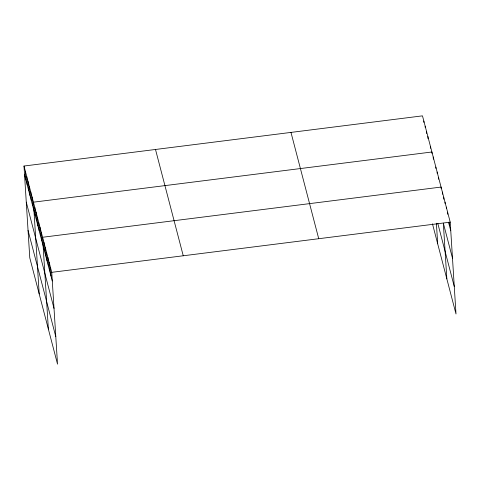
<?xml version="1.0" encoding="UTF-8"?>
<svg xmlns="http://www.w3.org/2000/svg" width="480" height="480" viewBox="0 0 480 480"><rect width="100%" height="100%" fill="white"/><g stroke="black" fill="none" stroke-linecap="round" stroke-linejoin="round"><path stroke-width="0.72" d="M24 166.032L51.75 272.334L57.522 364.152L29.778 257.85L24 166.032L422.478 115.848L450.222 222.15L456 313.968L432.462 223.8M51.75 272.334L450.222 222.15M448.524 222.216L450.768 230.802M452.496 258.246L443.34 223.17L446.844 278.886M437.826 223.524L454.272 286.524M290.976 132.408L318.726 238.71M155.496 149.472L183.246 255.774M24.546 174.69L52.29 280.986M26.274 202.134L54.018 308.43M28.05 230.406L55.8 336.708M449.232 222.186L449.46 225.792M447.606 212.13L447.744 214.29M446.298 207.114L446.388 208.56M444.99 202.104L445.08 203.544M443.682 197.094L443.82 199.254M442.374 192.084L442.512 194.244M441.156 188.514L441.066 187.068L42.588 237.258L48.366 329.07M438.498 177.768L438.588 179.214M437.142 172.038L437.232 173.478M435.834 167.028L435.924 168.468M433.218 157.002L433.356 159.168M432 153.432L431.91 151.992L33.432 202.176L39.21 293.994M436.392 223.224L437.688 243.81M430.56 146.826L430.65 148.272M427.866 136.5L428.004 138.666M426.522 131.34L426.654 133.5M425.172 126.174L425.262 127.62M423.822 121.014L423.912 122.454M50.442 267.324L50.982 275.976M49.134 262.314L49.674 270.966M47.826 257.298L48.366 265.956M46.518 252.288L47.058 260.946M45.21 247.278L45.75 255.93M43.902 242.268L44.442 250.92M41.28 232.242L41.826 240.9M39.972 227.232L40.518 235.89M38.664 222.222L39.21 230.874M37.356 217.212L37.902 225.864M36.048 212.196L36.594 220.854M34.74 207.186L35.286 215.844M32.088 197.016L32.628 205.668M30.738 191.85L31.284 200.502M29.388 186.684L29.934 195.342M28.044 181.524L28.59 190.176M26.694 176.358L27.24 185.016M25.35 171.198L25.89 179.85"/></g></svg>
